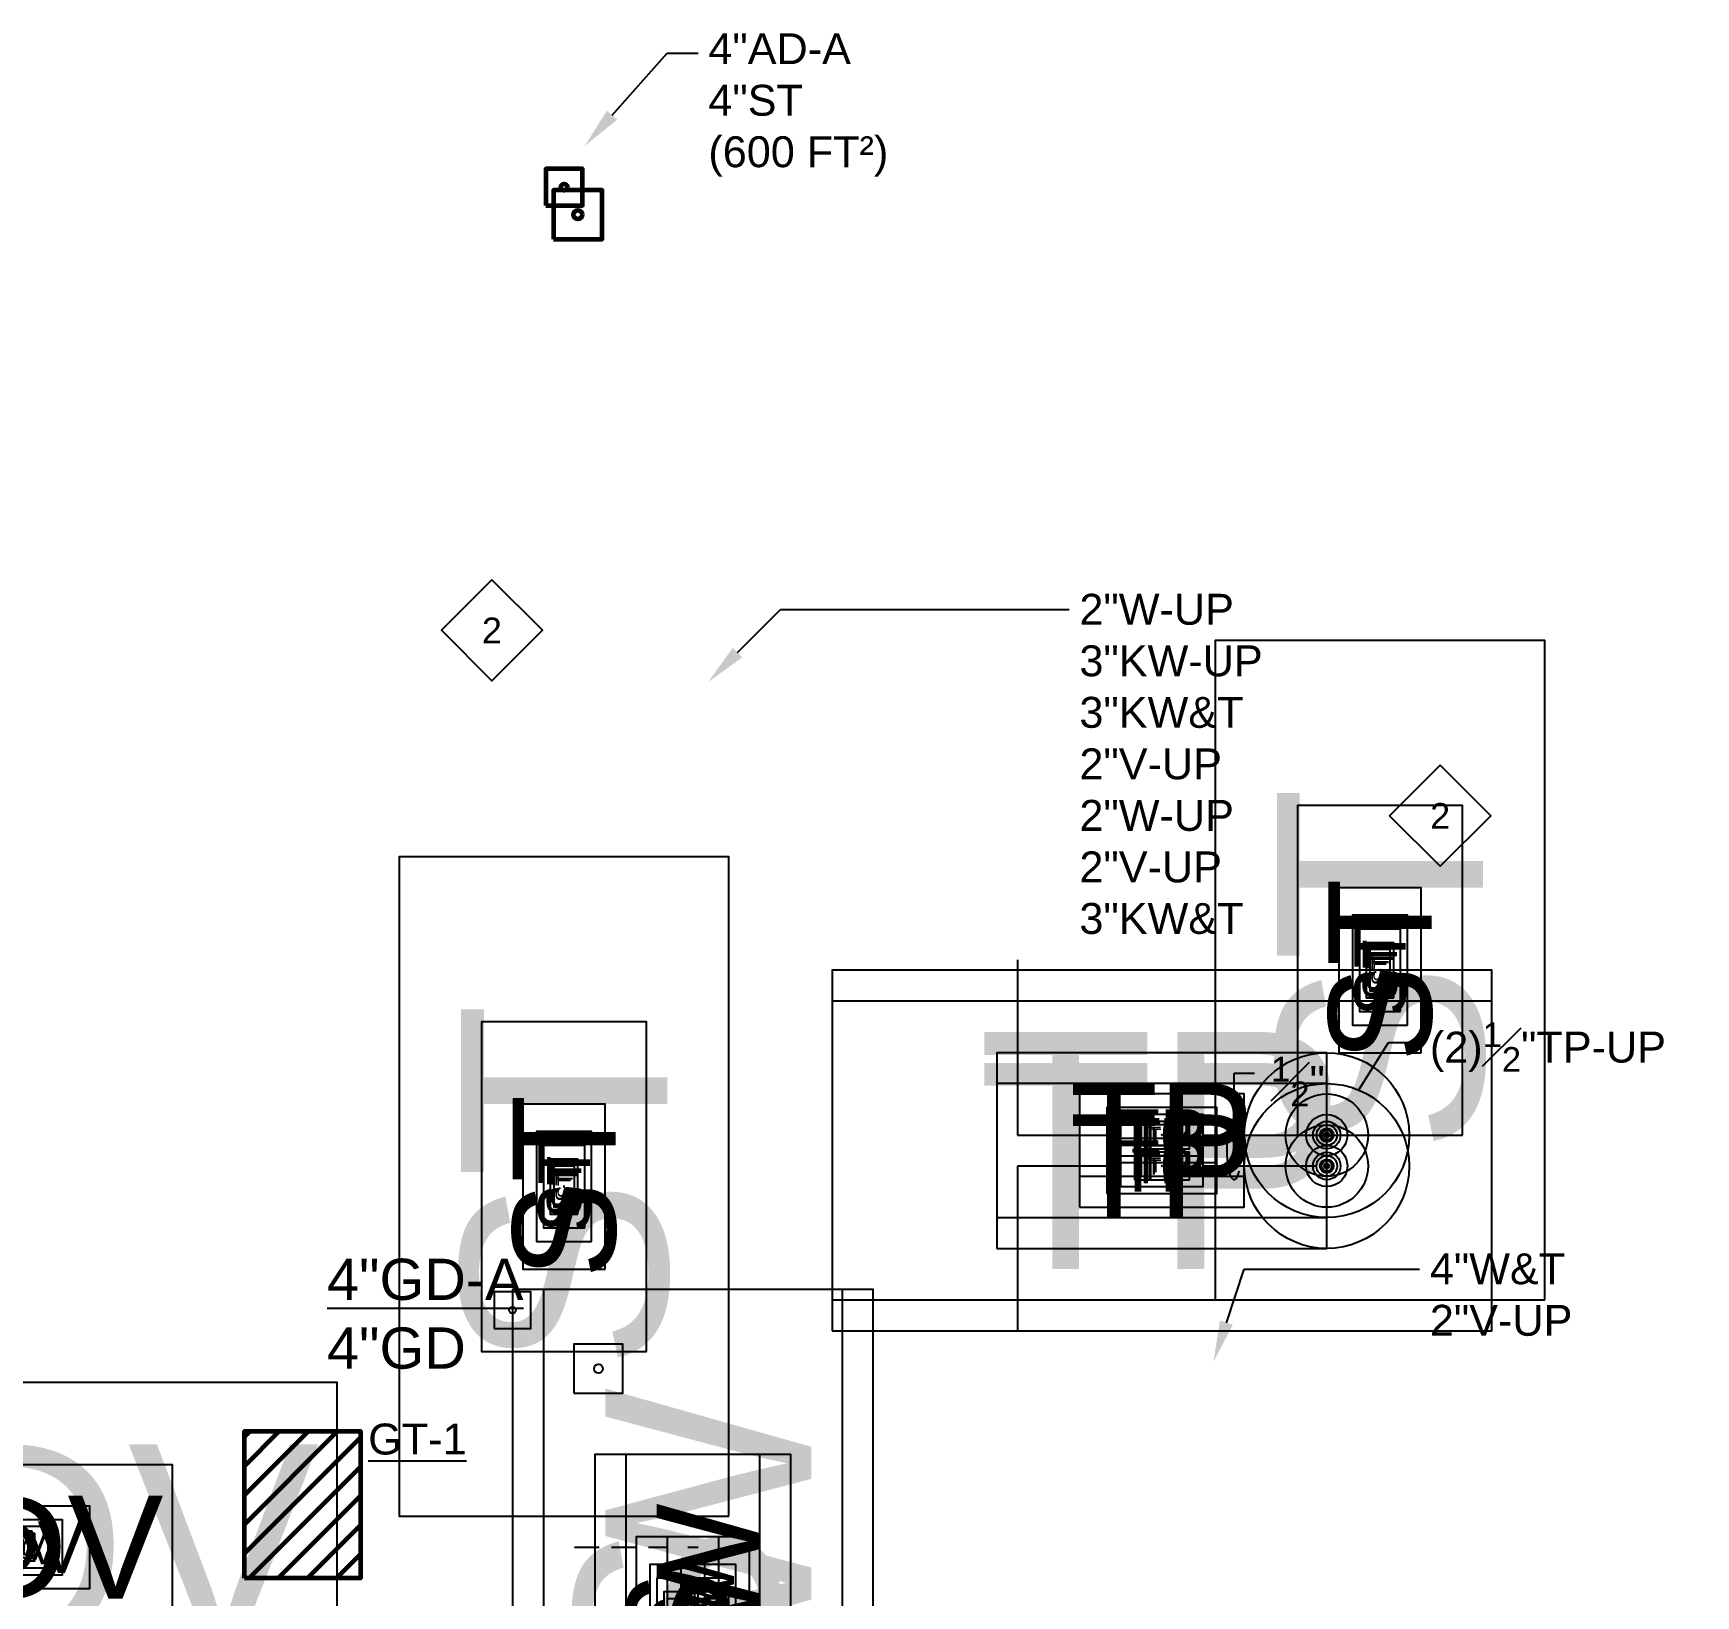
# Model space of a CAD drawing. Extents: x -14283 to 5366, y 666 to 2661.
# Drawn here: x 2731.5 to 3215.4, y 1524.9 to 1979.8 of the extents above; entities that cross this region are included whole.
import ezdxf
from ezdxf import colors
from ezdxf.entities.mleader import LeaderData, LeaderLine
from ezdxf.enums import TextEntityAlignment as Align
from ezdxf.math import Vec2, Vec3

# ---------------------------------------------------------------- set-up
doc = ezdxf.new("R2010")
doc.units = 0
doc.header["$LTSCALE"] = 36
doc.header["$MEASUREMENT"] = 0
doc.linetypes.add('VENT', pattern=[0.3, 0.2, -0.1])
for name, color, linetype in [('G-ANNO-TEXT', 70, 'Continuous'), ('G-ANNO-TEXT @ 96', 70, 'Continuous'), ('P-GD-N', 3, 'Continuous'), ('P-GD-N @ 128', 3, 'Continuous'), ('P-GD-N @ 96', 3, 'Continuous'), ('P-GV-N', 3, 'VENT'), ('P-GV-N @ 1 (1)', 3, 'VENT'), ('P-GV-N @ 1 (2)', 3, 'VENT'), ('P-GV-N @ 128', 3, 'VENT'), ('P-GV-N @ 192', 3, 'VENT'), ('P-GV-N @ 384', 3, 'VENT'), ('P-GV-N @ 48', 3, 'VENT'), ('P-GV-N @ 64', 3, 'VENT'), ('P-GV-N @ 768', 3, 'VENT'), ('P-GV-N @ 96', 3, 'VENT'), ('P-TP-N', 4, 'Continuous'), ('P-TP-N @ 1 (1)', 4, 'Continuous'), ('P-TP-N @ 1 (2)', 4, 'Continuous'), ('P-TP-N @ 12', 4, 'Continuous'), ('P-TP-N @ 128', 4, 'Continuous'), ('P-TP-N @ 16', 4, 'Continuous'), ('P-TP-N @ 192', 4, 'Continuous'), ('P-TP-N @ 2', 4, 'Continuous'), ('P-TP-N @ 24', 4, 'Continuous'), ('P-TP-N @ 384', 4, 'Continuous'), ('P-TP-N @ 4', 4, 'Continuous'), ('P-TP-N @ 48', 4, 'Continuous'), ('P-TP-N @ 64', 4, 'Continuous'), ('P-TP-N @ 768', 4, 'Continuous'), ('P-TP-N @ 8', 4, 'Continuous'), ('P-TP-N @ 96', 4, 'Continuous')]:
    doc.layers.add(name, color=color, linetype=linetype)
for name, color, linetype, lineweight in [('P-KW-N', 1, 'Continuous', 60), ('P-KW-N @ 1 (1)', 1, 'Continuous', 60), ('P-KW-N @ 1 (2)', 1, 'Continuous', 60), ('P-KW-N @ 128', 1, 'Continuous', 60), ('P-KW-N @ 192', 1, 'Continuous', 60), ('P-KW-N @ 384', 1, 'Continuous', 60), ('P-KW-N @ 48', 1, 'Continuous', 60), ('P-KW-N @ 64', 1, 'Continuous', 60), ('P-KW-N @ 768', 1, 'Continuous', 60), ('P-KW-N @ 96', 1, 'Continuous', 60), ('P-SAN-N', 6, 'Continuous', 60), ('P-SAN-N @ 1 (1)', 6, 'Continuous', 60), ('P-SAN-N @ 1 (2)', 6, 'Continuous', 60), ('P-SAN-N @ 128', 6, 'Continuous', 60), ('P-SAN-N @ 192', 6, 'Continuous', 60), ('P-SAN-N @ 384', 6, 'Continuous', 60), ('P-SAN-N @ 48', 6, 'Continuous', 60), ('P-SAN-N @ 64', 6, 'Continuous', 60), ('P-SAN-N @ 768', 6, 'Continuous', 60), ('P-SAN-N @ 96', 6, 'Continuous', 60), ('P-STRM-N', 2, 'Continuous', 60), ('P-STRM-N @ 1 (1)', 2, 'Continuous', 60), ('P-STRM-N @ 1 (2)', 2, 'Continuous', 60), ('P-STRM-N @ 128', 2, 'Continuous', 60), ('P-STRM-N @ 192', 2, 'Continuous', 60), ('P-STRM-N @ 384', 2, 'Continuous', 60), ('P-STRM-N @ 48', 2, 'Continuous', 60), ('P-STRM-N @ 64', 2, 'Continuous', 60), ('P-STRM-N @ 768', 2, 'Continuous', 60), ('P-STRM-N @ 96', 2, 'Continuous', 60)]:
    doc.layers.add(name, color=color, linetype=linetype, lineweight=lineweight)
doc.styles.add('Arial', font='arial.ttf')

# ---------------------------------------------------------------- blocks, each defined once
blk = doc.blocks.new('*U31')
at = {"linetype": 'Continuous'}
blk.add_lwpolyline([(-0.0556, -0.0556), (0.0556, -0.0556), (0.0556, 0.0556), (-0.0556, 0.0556)], close=True, dxfattribs=at)
at = {"color": 7, "linetype": 'Continuous'}
blk.add_circle((0, 0), 0.01, dxfattribs=at)
blk = doc.blocks.new('*U90')
at = {"layer": 'P-GD-N @ 128', "xscale": 128, "yscale": 128, "zscale": 128}
blk.add_blockref('*U31', (2896, 1591), dxfattribs=at)
at = {"layer": 'P-GD-N @ 96', "xscale": 96, "yscale": 96, "zscale": 96}
blk.add_blockref('*U31', (2871, 1608), dxfattribs=at)
blk = doc.blocks.new('*U38')
at = {"layer": 'DEFPOINTS'}
blk.add_lwpolyline([(-0.125, -0.0625), (0.125, -0.0625), (0.125, 0.0625), (-0.125, 0.0625)], close=True, dxfattribs=at)
at = {"style": 'Arial'}
blk.add_text('GDV', height=0.078125, dxfattribs=at).set_placement((0, 0), align=Align.MIDDLE)
blk = doc.blocks.new('*U126')
at = {"layer": 'P-GV-N @ 1 (1)', "linetype": 'ByBlock', "lineweight": -2}
blk.add_blockref('*U38', (2724, 1539), dxfattribs=at)
at = {"layer": 'P-GV-N @ 1 (2)', "linetype": 'ByBlock', "lineweight": -2}
blk.add_blockref('*U38', (2724, 1539), dxfattribs=at)
at = {"layer": 'P-GV-N @ 128', "linetype": 'ByBlock', "lineweight": -2, "xscale": 128, "yscale": 128, "zscale": 128}
blk.add_blockref('*U38', (2724, 1539), dxfattribs=at)
at = {"layer": 'P-GV-N @ 192', "linetype": 'ByBlock', "lineweight": -2, "xscale": 192, "yscale": 192, "zscale": 192}
blk.add_blockref('*U38', (2724, 1539), dxfattribs=at)
at = {"layer": 'P-GV-N @ 384', "linetype": 'ByBlock', "lineweight": -2, "xscale": 384, "yscale": 384, "zscale": 384}
blk.add_blockref('*U38', (2724, 1539), dxfattribs=at)
at = {"layer": 'P-GV-N @ 48', "linetype": 'ByBlock', "lineweight": -2, "xscale": 48, "yscale": 48, "zscale": 48}
blk.add_blockref('*U38', (2724, 1539), dxfattribs=at)
at = {"layer": 'P-GV-N @ 64', "linetype": 'ByBlock', "lineweight": -2, "xscale": 64, "yscale": 64, "zscale": 64}
blk.add_blockref('*U38', (2724, 1539), dxfattribs=at)
at = {"layer": 'P-GV-N @ 768', "linetype": 'ByBlock', "lineweight": -2, "xscale": 768, "yscale": 768, "zscale": 768}
blk.add_blockref('*U38', (2724, 1539), dxfattribs=at)
at = {"layer": 'P-GV-N @ 96', "linetype": 'ByBlock', "lineweight": -2, "xscale": 96, "yscale": 96, "zscale": 96}
blk.add_blockref('*U38', (2724, 1539), dxfattribs=at)
blk = doc.blocks.new('*U48')
at = {"layer": 'DEFPOINTS'}
blk.add_lwpolyline([(-0.125, -0.0625), (0.125, -0.0625), (0.125, 0.0625), (-0.125, 0.0625)], close=True, dxfattribs=at)
at = {"style": 'Arial'}
blk.add_text('KW', height=0.078125, dxfattribs=at).set_placement((0, 0), align=Align.MIDDLE)
blk = doc.blocks.new('*U138')
at = {"layer": 'P-KW-N @ 1 (1)', "linetype": 'ByBlock', "lineweight": -2, "rotation": 90}
blk.add_blockref('*U48', (2928, 1518), dxfattribs=at)
at = {"layer": 'P-KW-N @ 1 (2)', "linetype": 'ByBlock', "lineweight": -2, "rotation": 89.99999999999999}
blk.add_blockref('*U48', (2928, 1518), dxfattribs=at)
at = {"layer": 'P-KW-N @ 128', "linetype": 'ByBlock', "lineweight": -2, "xscale": 128, "yscale": 128, "zscale": 128, "rotation": 89.99999999999999}
blk.add_blockref('*U48', (2928, 1518), dxfattribs=at)
at = {"layer": 'P-KW-N @ 192', "linetype": 'ByBlock', "lineweight": -2, "xscale": 192.0000000000001, "yscale": 192.0000000000001, "zscale": 192.0000000000001, "rotation": 89.99999999999999}
blk.add_blockref('*U48', (2928, 1518), dxfattribs=at)
at = {"layer": 'P-KW-N @ 384', "linetype": 'ByBlock', "lineweight": -2, "xscale": 384.0000000000001, "yscale": 384.0000000000001, "zscale": 384.0000000000001, "rotation": 89.99999999999999}
blk.add_blockref('*U48', (2928, 1518), dxfattribs=at)
at = {"layer": 'P-KW-N @ 48', "linetype": 'ByBlock', "lineweight": -2, "xscale": 48.00000000000001, "yscale": 48.00000000000001, "zscale": 48.00000000000001, "rotation": 90}
blk.add_blockref('*U48', (2928, 1518), dxfattribs=at)
at = {"layer": 'P-KW-N @ 64', "linetype": 'ByBlock', "lineweight": -2, "xscale": 64.00000000000001, "yscale": 64.00000000000001, "zscale": 64.00000000000001, "rotation": 89.99999999999999}
blk.add_blockref('*U48', (2928, 1518), dxfattribs=at)
at = {"layer": 'P-KW-N @ 768', "linetype": 'ByBlock', "lineweight": -2, "xscale": 768.0000000000002, "yscale": 768.0000000000002, "zscale": 768.0000000000002, "rotation": 89.99999999999999}
blk.add_blockref('*U48', (2928, 1518), dxfattribs=at)
at = {"layer": 'P-KW-N @ 96', "linetype": 'ByBlock', "lineweight": -2, "xscale": 96.00000000000003, "yscale": 96.00000000000003, "zscale": 96.00000000000003, "rotation": 89.99999999999999}
blk.add_blockref('*U48', (2928, 1518), dxfattribs=at)
blk = doc.blocks.new('*U27')
at = {"layer": 'DEFPOINTS'}
blk.add_lwpolyline([(-0.125, -0.0625), (0.125, -0.0625), (0.125, 0.0625), (-0.125, 0.0625)], close=True, dxfattribs=at)
at = {"style": 'Arial'}
blk.add_text('S', height=0.07812, dxfattribs=at).set_placement((0, 0), align=Align.MIDDLE)
blk = doc.blocks.new('*U139')
at = {"layer": 'P-SAN-N @ 1 (1)', "linetype": 'ByBlock', "lineweight": -2, "rotation": 90}
blk.add_blockref('*U27', (2919, 1518), dxfattribs=at)
at = {"layer": 'P-SAN-N @ 1 (2)', "linetype": 'ByBlock', "lineweight": -2, "rotation": 89.99999999999999}
blk.add_blockref('*U27', (2919, 1518), dxfattribs=at)
at = {"layer": 'P-SAN-N @ 128', "linetype": 'ByBlock', "lineweight": -2, "xscale": 128, "yscale": 128, "zscale": 128, "rotation": 89.99999999999999}
blk.add_blockref('*U27', (2919, 1518), dxfattribs=at)
at = {"layer": 'P-SAN-N @ 192', "linetype": 'ByBlock', "lineweight": -2, "xscale": 192.0000000000001, "yscale": 192.0000000000001, "zscale": 192.0000000000001, "rotation": 89.99999999999999}
blk.add_blockref('*U27', (2919, 1518), dxfattribs=at)
at = {"layer": 'P-SAN-N @ 384', "linetype": 'ByBlock', "lineweight": -2, "xscale": 384.0000000000001, "yscale": 384.0000000000001, "zscale": 384.0000000000001, "rotation": 89.99999999999999}
blk.add_blockref('*U27', (2919, 1518), dxfattribs=at)
at = {"layer": 'P-SAN-N @ 48', "linetype": 'ByBlock', "lineweight": -2, "xscale": 48.00000000000001, "yscale": 48.00000000000001, "zscale": 48.00000000000001, "rotation": 90}
blk.add_blockref('*U27', (2919, 1518), dxfattribs=at)
at = {"layer": 'P-SAN-N @ 64', "linetype": 'ByBlock', "lineweight": -2, "xscale": 64.00000000000001, "yscale": 64.00000000000001, "zscale": 64.00000000000001, "rotation": 89.99999999999999}
blk.add_blockref('*U27', (2919, 1518), dxfattribs=at)
at = {"layer": 'P-SAN-N @ 768', "linetype": 'ByBlock', "lineweight": -2, "xscale": 768.0000000000002, "yscale": 768.0000000000002, "zscale": 768.0000000000002, "rotation": 89.99999999999999}
blk.add_blockref('*U27', (2919, 1518), dxfattribs=at)
at = {"layer": 'P-SAN-N @ 96', "linetype": 'ByBlock', "lineweight": -2, "xscale": 96.00000000000003, "yscale": 96.00000000000003, "zscale": 96.00000000000003, "rotation": 89.99999999999999}
blk.add_blockref('*U27', (2919, 1518), dxfattribs=at)
blk = doc.blocks.new('*U23')
blk.add_circle((0, 0), 0.03125)
blk = doc.blocks.new('*U155')
at = {"layer": 'P-TP-N @ 1 (1)'}
blk.add_blockref('*U23', (3108, 1659), dxfattribs=at)
at = {"layer": 'P-TP-N @ 1 (2)'}
blk.add_blockref('*U23', (3108, 1659), dxfattribs=at)
at = {"layer": 'P-TP-N @ 12', "xscale": 12, "yscale": 12, "zscale": 12}
blk.add_blockref('*U23', (3108, 1659), dxfattribs=at)
at = {"layer": 'P-TP-N @ 128', "xscale": 128, "yscale": 128, "zscale": 128}
blk.add_blockref('*U23', (3108, 1659), dxfattribs=at)
at = {"layer": 'P-TP-N @ 16', "xscale": 16, "yscale": 16, "zscale": 16}
blk.add_blockref('*U23', (3108, 1659), dxfattribs=at)
at = {"layer": 'P-TP-N @ 192', "xscale": 192, "yscale": 192, "zscale": 192}
blk.add_blockref('*U23', (3108, 1659), dxfattribs=at)
at = {"layer": 'P-TP-N @ 2', "xscale": 2, "yscale": 2, "zscale": 2}
blk.add_blockref('*U23', (3108, 1659), dxfattribs=at)
at = {"layer": 'P-TP-N @ 24', "xscale": 24, "yscale": 24, "zscale": 24}
blk.add_blockref('*U23', (3108, 1659), dxfattribs=at)
at = {"layer": 'P-TP-N @ 384', "xscale": 384, "yscale": 384, "zscale": 384}
blk.add_blockref('*U23', (3108, 1659), dxfattribs=at)
at = {"layer": 'P-TP-N @ 4', "xscale": 4, "yscale": 4, "zscale": 4}
blk.add_blockref('*U23', (3108, 1659), dxfattribs=at)
at = {"layer": 'P-TP-N @ 48', "xscale": 48, "yscale": 48, "zscale": 48}
blk.add_blockref('*U23', (3108, 1659), dxfattribs=at)
at = {"layer": 'P-TP-N @ 64', "xscale": 64, "yscale": 64, "zscale": 64}
blk.add_blockref('*U23', (3108, 1659), dxfattribs=at)
at = {"layer": 'P-TP-N @ 768', "xscale": 768, "yscale": 768, "zscale": 768}
blk.add_blockref('*U23', (3108, 1659), dxfattribs=at)
at = {"layer": 'P-TP-N @ 8', "xscale": 8, "yscale": 8, "zscale": 8}
blk.add_blockref('*U23', (3108, 1659), dxfattribs=at)
at = {"layer": 'P-TP-N @ 96', "xscale": 96, "yscale": 96, "zscale": 96}
blk.add_blockref('*U23', (3108, 1659), dxfattribs=at)
blk = doc.blocks.new('*U156')
at = {"layer": 'P-TP-N @ 1 (1)'}
blk.add_blockref('*U23', (3108, 1650), dxfattribs=at)
at = {"layer": 'P-TP-N @ 1 (2)'}
blk.add_blockref('*U23', (3108, 1650), dxfattribs=at)
at = {"layer": 'P-TP-N @ 12', "xscale": 12, "yscale": 12, "zscale": 12}
blk.add_blockref('*U23', (3108, 1650), dxfattribs=at)
at = {"layer": 'P-TP-N @ 128', "xscale": 128, "yscale": 128, "zscale": 128}
blk.add_blockref('*U23', (3108, 1650), dxfattribs=at)
at = {"layer": 'P-TP-N @ 16', "xscale": 16, "yscale": 16, "zscale": 16}
blk.add_blockref('*U23', (3108, 1650), dxfattribs=at)
at = {"layer": 'P-TP-N @ 192', "xscale": 192, "yscale": 192, "zscale": 192}
blk.add_blockref('*U23', (3108, 1650), dxfattribs=at)
at = {"layer": 'P-TP-N @ 2', "xscale": 2, "yscale": 2, "zscale": 2}
blk.add_blockref('*U23', (3108, 1650), dxfattribs=at)
at = {"layer": 'P-TP-N @ 24', "xscale": 24, "yscale": 24, "zscale": 24}
blk.add_blockref('*U23', (3108, 1650), dxfattribs=at)
at = {"layer": 'P-TP-N @ 384', "xscale": 384, "yscale": 384, "zscale": 384}
blk.add_blockref('*U23', (3108, 1650), dxfattribs=at)
at = {"layer": 'P-TP-N @ 4', "xscale": 4, "yscale": 4, "zscale": 4}
blk.add_blockref('*U23', (3108, 1650), dxfattribs=at)
at = {"layer": 'P-TP-N @ 48', "xscale": 48, "yscale": 48, "zscale": 48}
blk.add_blockref('*U23', (3108, 1650), dxfattribs=at)
at = {"layer": 'P-TP-N @ 64', "xscale": 64, "yscale": 64, "zscale": 64}
blk.add_blockref('*U23', (3108, 1650), dxfattribs=at)
at = {"layer": 'P-TP-N @ 768', "xscale": 768, "yscale": 768, "zscale": 768}
blk.add_blockref('*U23', (3108, 1650), dxfattribs=at)
at = {"layer": 'P-TP-N @ 8', "xscale": 8, "yscale": 8, "zscale": 8}
blk.add_blockref('*U23', (3108, 1650), dxfattribs=at)
at = {"layer": 'P-TP-N @ 96', "xscale": 96, "yscale": 96, "zscale": 96}
blk.add_blockref('*U23', (3108, 1650), dxfattribs=at)
blk = doc.blocks.new('*U24')
at = {"layer": 'DEFPOINTS'}
blk.add_lwpolyline([(-0.125, -0.0625), (0.125, -0.0625), (0.125, 0.0625), (-0.125, 0.0625)], close=True, dxfattribs=at)
at = {"style": 'Arial'}
blk.add_text('TP', height=0.078125, dxfattribs=at).set_placement((0, 0), align=Align.MIDDLE)
blk = doc.blocks.new('*U157')
at = {"layer": 'P-TP-N @ 1 (1)', "linetype": 'ByBlock', "lineweight": -2}
blk.add_blockref('*U24', (3060, 1650), dxfattribs=at)
at = {"layer": 'P-TP-N @ 1 (2)', "linetype": 'ByBlock', "lineweight": -2}
blk.add_blockref('*U24', (3060, 1650), dxfattribs=at)
at = {"layer": 'P-TP-N @ 128', "linetype": 'ByBlock', "lineweight": -2, "xscale": 128, "yscale": 128, "zscale": 128}
blk.add_blockref('*U24', (3060, 1650), dxfattribs=at)
at = {"layer": 'P-TP-N @ 192', "linetype": 'ByBlock', "lineweight": -2, "xscale": 192, "yscale": 192, "zscale": 192}
blk.add_blockref('*U24', (3060, 1650), dxfattribs=at)
at = {"layer": 'P-TP-N @ 384', "linetype": 'ByBlock', "lineweight": -2, "xscale": 384, "yscale": 384, "zscale": 384}
blk.add_blockref('*U24', (3060, 1650), dxfattribs=at)
at = {"layer": 'P-TP-N @ 48', "linetype": 'ByBlock', "lineweight": -2, "xscale": 48, "yscale": 48, "zscale": 48}
blk.add_blockref('*U24', (3060, 1650), dxfattribs=at)
at = {"layer": 'P-TP-N @ 64', "linetype": 'ByBlock', "lineweight": -2, "xscale": 64, "yscale": 64, "zscale": 64}
blk.add_blockref('*U24', (3060, 1650), dxfattribs=at)
at = {"layer": 'P-TP-N @ 768', "linetype": 'ByBlock', "lineweight": -2, "xscale": 768, "yscale": 768, "zscale": 768}
blk.add_blockref('*U24', (3060, 1650), dxfattribs=at)
at = {"layer": 'P-TP-N @ 96', "linetype": 'ByBlock', "lineweight": -2, "xscale": 96, "yscale": 96, "zscale": 96}
blk.add_blockref('*U24', (3060, 1650), dxfattribs=at)
blk = doc.blocks.new('*U158')
at = {"layer": 'P-TP-N @ 1 (1)', "linetype": 'ByBlock', "lineweight": -2}
blk.add_blockref('*U24', (3060, 1659), dxfattribs=at)
at = {"layer": 'P-TP-N @ 1 (2)', "linetype": 'ByBlock', "lineweight": -2}
blk.add_blockref('*U24', (3060, 1659), dxfattribs=at)
at = {"layer": 'P-TP-N @ 128', "linetype": 'ByBlock', "lineweight": -2, "xscale": 128, "yscale": 128, "zscale": 128}
blk.add_blockref('*U24', (3060, 1659), dxfattribs=at)
at = {"layer": 'P-TP-N @ 192', "linetype": 'ByBlock', "lineweight": -2, "xscale": 192, "yscale": 192, "zscale": 192}
blk.add_blockref('*U24', (3060, 1659), dxfattribs=at)
at = {"layer": 'P-TP-N @ 384', "linetype": 'ByBlock', "lineweight": -2, "xscale": 384, "yscale": 384, "zscale": 384}
blk.add_blockref('*U24', (3060, 1659), dxfattribs=at)
at = {"layer": 'P-TP-N @ 48', "linetype": 'ByBlock', "lineweight": -2, "xscale": 48, "yscale": 48, "zscale": 48}
blk.add_blockref('*U24', (3060, 1659), dxfattribs=at)
at = {"layer": 'P-TP-N @ 64', "linetype": 'ByBlock', "lineweight": -2, "xscale": 64, "yscale": 64, "zscale": 64}
blk.add_blockref('*U24', (3060, 1659), dxfattribs=at)
at = {"layer": 'P-TP-N @ 768', "linetype": 'ByBlock', "lineweight": -2, "xscale": 768, "yscale": 768, "zscale": 768}
blk.add_blockref('*U24', (3060, 1659), dxfattribs=at)
at = {"layer": 'P-TP-N @ 96', "linetype": 'ByBlock', "lineweight": -2, "xscale": 96, "yscale": 96, "zscale": 96}
blk.add_blockref('*U24', (3060, 1659), dxfattribs=at)
blk = doc.blocks.new('DIAMOND TAG')
blk.add_lwpolyline([(0, -0.1533), (0.1533, 0), (0, 0.1533), (-0.1533, 0)], close=True)
at = {"style": 'Arial'}
blk.add_attdef('XXX', text='', height=0.0781, dxfattribs=at).set_placement((0, 0), align=Align.MIDDLE)
blk = doc.blocks.new('*U25')
at = {"layer": 'DEFPOINTS'}
blk.add_lwpolyline([(-0.125, -0.0625), (0.125, -0.0625), (0.125, 0.0625), (-0.125, 0.0625)], close=True, dxfattribs=at)
at = {"style": 'Arial'}
blk.add_text('ST', height=0.078125, dxfattribs=at).set_placement((0, 0), align=Align.MIDDLE)
blk = doc.blocks.new('*U177')
at = {"layer": 'P-STRM-N @ 1 (1)', "linetype": 'ByBlock', "lineweight": -2, "rotation": 90}
blk.add_blockref('*U25', (3123.48, 1707), dxfattribs=at)
at = {"layer": 'P-STRM-N @ 1 (2)', "linetype": 'ByBlock', "lineweight": -2, "rotation": 89.99999999999999}
blk.add_blockref('*U25', (3123.48, 1707), dxfattribs=at)
at = {"layer": 'P-STRM-N @ 128', "linetype": 'ByBlock', "lineweight": -2, "xscale": 128, "yscale": 128, "zscale": 128, "rotation": 89.99999999999999}
blk.add_blockref('*U25', (3123.48, 1707), dxfattribs=at)
at = {"layer": 'P-STRM-N @ 192', "linetype": 'ByBlock', "lineweight": -2, "xscale": 192.0000000000001, "yscale": 192.0000000000001, "zscale": 192.0000000000001, "rotation": 89.99999999999999}
blk.add_blockref('*U25', (3123.48, 1707), dxfattribs=at)
at = {"layer": 'P-STRM-N @ 384', "linetype": 'ByBlock', "lineweight": -2, "xscale": 384.0000000000001, "yscale": 384.0000000000001, "zscale": 384.0000000000001, "rotation": 89.99999999999999}
blk.add_blockref('*U25', (3123.48, 1707), dxfattribs=at)
at = {"layer": 'P-STRM-N @ 48', "linetype": 'ByBlock', "lineweight": -2, "xscale": 48.00000000000001, "yscale": 48.00000000000001, "zscale": 48.00000000000001, "rotation": 90}
blk.add_blockref('*U25', (3123.48, 1707), dxfattribs=at)
at = {"layer": 'P-STRM-N @ 64', "linetype": 'ByBlock', "lineweight": -2, "xscale": 64.00000000000001, "yscale": 64.00000000000001, "zscale": 64.00000000000001, "rotation": 89.99999999999999}
blk.add_blockref('*U25', (3123.48, 1707), dxfattribs=at)
at = {"layer": 'P-STRM-N @ 768', "linetype": 'ByBlock', "lineweight": -2, "xscale": 768.0000000000002, "yscale": 768.0000000000002, "zscale": 768.0000000000002, "rotation": 89.99999999999999}
blk.add_blockref('*U25', (3123.48, 1707), dxfattribs=at)
at = {"layer": 'P-STRM-N @ 96', "linetype": 'ByBlock', "lineweight": -2, "xscale": 96.00000000000003, "yscale": 96.00000000000003, "zscale": 96.00000000000003, "rotation": 89.99999999999999}
blk.add_blockref('*U25', (3123.48, 1707), dxfattribs=at)
blk = doc.blocks.new('*U178')
at = {"layer": 'P-STRM-N @ 1 (1)', "linetype": 'ByBlock', "lineweight": -2, "rotation": 90}
blk.add_blockref('*U25', (2886, 1644), dxfattribs=at)
at = {"layer": 'P-STRM-N @ 1 (2)', "linetype": 'ByBlock', "lineweight": -2, "rotation": 89.99999999999999}
blk.add_blockref('*U25', (2886, 1644), dxfattribs=at)
at = {"layer": 'P-STRM-N @ 128', "linetype": 'ByBlock', "lineweight": -2, "xscale": 128, "yscale": 128, "zscale": 128, "rotation": 89.99999999999999}
blk.add_blockref('*U25', (2886, 1644), dxfattribs=at)
at = {"layer": 'P-STRM-N @ 192', "linetype": 'ByBlock', "lineweight": -2, "xscale": 192.0000000000001, "yscale": 192.0000000000001, "zscale": 192.0000000000001, "rotation": 89.99999999999999}
blk.add_blockref('*U25', (2886, 1644), dxfattribs=at)
at = {"layer": 'P-STRM-N @ 384', "linetype": 'ByBlock', "lineweight": -2, "xscale": 384.0000000000001, "yscale": 384.0000000000001, "zscale": 384.0000000000001, "rotation": 89.99999999999999}
blk.add_blockref('*U25', (2886, 1644), dxfattribs=at)
at = {"layer": 'P-STRM-N @ 48', "linetype": 'ByBlock', "lineweight": -2, "xscale": 48.00000000000001, "yscale": 48.00000000000001, "zscale": 48.00000000000001, "rotation": 90}
blk.add_blockref('*U25', (2886, 1644), dxfattribs=at)
at = {"layer": 'P-STRM-N @ 64', "linetype": 'ByBlock', "lineweight": -2, "xscale": 64.00000000000001, "yscale": 64.00000000000001, "zscale": 64.00000000000001, "rotation": 89.99999999999999}
blk.add_blockref('*U25', (2886, 1644), dxfattribs=at)
at = {"layer": 'P-STRM-N @ 768', "linetype": 'ByBlock', "lineweight": -2, "xscale": 768.0000000000002, "yscale": 768.0000000000002, "zscale": 768.0000000000002, "rotation": 89.99999999999999}
blk.add_blockref('*U25', (2886, 1644), dxfattribs=at)
at = {"layer": 'P-STRM-N @ 96', "linetype": 'ByBlock', "lineweight": -2, "xscale": 96.00000000000003, "yscale": 96.00000000000003, "zscale": 96.00000000000003, "rotation": 89.99999999999999}
blk.add_blockref('*U25', (2886, 1644), dxfattribs=at)
blk = doc.blocks.new('*U190')
at = {"layer": 'P-STRM-N @ 128', "xscale": 128, "yscale": 128, "zscale": 128}
blk.add_blockref('*U31', (2890, 1927), dxfattribs=at)
at = {"layer": 'P-STRM-N @ 96', "xscale": 96, "yscale": 96, "zscale": 96}
blk.add_blockref('*U31', (2886, 1935), dxfattribs=at)

msp = doc.modelspace()

# ---------------------------------------------------------------- hatches: boundary and pattern name
at = {"layer": 'P-KW-N'}
h = msp.add_hatch(dxfattribs=at)
h.set_pattern_fill('ANSI31', color=256, scale=48)
h.paths.add_polyline_path([(2793, 1530), (2793, 1572.75), (2826.75, 1572.75), (2826.75, 1530)])

# ---------------------------------------------------------------- linework, layer by layer
at = {"layer": 'G-ANNO-TEXT'}
for p, q in [((3081, 1663), (3081, 1677)), ((3081, 1677), (3087, 1677))]:
    msp.add_line(p, q, dxfattribs=at)
msp.add_ellipse((3081, 1654.5), major_axis=(0, 8.5), ratio=0.25, start_param=5.480171, end_param=10.227792, dxfattribs=at)
at = {"layer": 'P-GV-N'}
for p, q in [((2889, 1539), (2916, 1539)), ((2922, 1539), (2925, 1539))]:
    msp.add_line(p, q, dxfattribs=at)
at = {"layer": 'P-KW-N'}
msp.add_lwpolyline([(2793, 1530), (2793, 1572.75), (2826.75, 1572.75), (2826.75, 1530)], close=True, dxfattribs=at)
at = {"layer": 'P-TP-N'}
for p, q in [((3018, 1710), (3018, 1659)), ((3018, 1659), (3048, 1659)), ((3072, 1659), (3105, 1659)), ((3018, 1650), (3018, 1602)), ((3048, 1650), (3018, 1650)), ((3105, 1650), (3072, 1650))]:
    msp.add_line(p, q, dxfattribs=at)

# ---------------------------------------------------------------- block references
at = {"layer": 'G-ANNO-TEXT @ 96'}
ref = msp.add_blockref('DIAMOND TAG', (2865, 1806), dxfattribs=dict(at, xscale=96, yscale=96, zscale=96, rotation=180))
ref.add_attrib('XXX', '2', dxfattribs={"layer": '0', "height": 7.5, "style": 'Arial'}).set_placement((2865, 1806), align=Align.MIDDLE)
ref = msp.add_blockref('DIAMOND TAG', (3141, 1752), dxfattribs=dict(at, xscale=96, yscale=96, zscale=96, rotation=180))
ref.add_attrib('XXX', '2', dxfattribs={"layer": '0', "height": 7.5, "style": 'Arial'}).set_placement((3141, 1752), align=Align.MIDDLE)
at = {"layer": 'P-GD-N'}
msp.add_blockref('*U90', (0, 0), dxfattribs=at)
at = {"layer": 'P-GV-N'}
msp.add_blockref('*U126', (0, 0), dxfattribs=at)
at = {"layer": 'P-KW-N'}
msp.add_blockref('*U138', (0, 0), dxfattribs=at)
at = {"layer": 'P-SAN-N'}
msp.add_blockref('*U139', (0, 0), dxfattribs=at)
at = {"layer": 'P-STRM-N'}
for name in ['*U190', '*U177', '*U178']:
    msp.add_blockref(name, (0, 0), dxfattribs=at)
at = {"layer": 'P-TP-N'}
for name in ['*U158', '*U157', '*U155', '*U156']:
    msp.add_blockref(name, (0, 0), dxfattribs=at)

# ---------------------------------------------------------------- texts
at = {"layer": 'G-ANNO-TEXT', "char_height": 9, "attachment_point": 1, "style": 'Arial'}
for s, width, insert in [('\\A1;{\\H0.8x;\\S1#2;}"', 73.2, (3091.8, 1681.8)), ('{\\LGT-1}', 21, (2829, 1575))]:
    msp.add_mtext_dynamic_manual_height_columns(s, width=width, gutter_width=45, heights=[0], dxfattribs=dict(at, insert=insert))
at = {"layer": 'G-ANNO-TEXT', "insert": (2817, 1623), "char_height": 12, "width": 24, "attachment_point": 1, "style": 'Arial'}
msp.add_mtext('{\\L4"GD-A\\P}4"GD', dxfattribs=at)

# ---------------------------------------------------------------- leaders
at = {"layer": 'G-ANNO-TEXT'}
ml = msp.add_multileader_mtext('Standard', dxfattribs=at)
ml.set_content('4"AD-A\\P4"ST\\P(600 FT²)', color=256, style='Arial')
ml.set_leader_properties(color=256, linetype='ByLayer', lineweight=-1)
ml.build(insert=Vec2(0, 0))
ml.multileader.update_dxf_attribs({"has_dogleg": 0, "dogleg_length": 0.125, "arrow_head_size": 12, "scale": 96})
ctx = ml.context
ctx.base_point, ctx.scale, ctx.char_height, ctx.arrow_head_size, ctx.landing_gap_size, ctx.plane_origin = Vec3(2925, 1974), 96, 9, 12, 3, Vec3(2892, 1947)
notes = []
notes.append((ctx, [(0, (1, 1, 0), (2913, 1974), (1, 0), 12, [(0, [(2892, 1947), (2916, 1974)], 0, [])])]))
ctx.mtext.insert, ctx.mtext.flow_direction = Vec3(2928, 1979.82), 5
ml = msp.add_multileader_mtext('Standard', dxfattribs=at)
ml.set_content('2"W-UP\\P3"KW-UP\\P3"KW&T\\P2"V-UP\\P2"W-UP\\P2"V-UP\\P3"KW&T', color=256, style='Arial')
ml.set_leader_properties(color=256, linetype='ByLayer', lineweight=-1)
ml.build(insert=Vec2(0, 0))
ml.multileader.update_dxf_attribs({"has_dogleg": 0, "dogleg_length": 0.125, "arrow_head_size": 12, "scale": 96})
ctx = ml.context
ctx.base_point, ctx.scale, ctx.char_height, ctx.arrow_head_size, ctx.landing_gap_size, ctx.plane_origin = Vec3(3033, 1812), 96, 9, 12, 3, Vec3(2928, 1791)
notes.append((ctx, [(0, (1, 1, 0), (3021, 1812), (1, 0), 12, [(0, [(2928, 1791), (2949, 1812)], 0, [])])]))
ctx.mtext.insert, ctx.mtext.flow_direction = Vec3(3036, 1816.6), 5
ml = msp.add_multileader_mtext('Standard', dxfattribs=at)
ml.set_content('\\A1;(2){\\H0.8x;\\S1#2;}"TP-UP', color=256, style='Arial')
ml.set_leader_properties(color=256, linetype='ByLayer', lineweight=-1)
ml.build(insert=Vec2(0, 0))
ml.multileader.update_dxf_attribs({"has_dogleg": 0, "dogleg_length": 0.125, "arrow_head_size": 12, "scale": 96})
ctx = ml.context
ctx.base_point, ctx.scale, ctx.char_height, ctx.arrow_head_size, ctx.landing_gap_size, ctx.plane_origin = Vec3(3135, 1686), 96, 9, 12, 3, Vec3(3111, 1662)
notes.append((ctx, [(0, (1, 1, 0), (3123, 1686), (1, 0), 12, [(0, [(3111, 1662), (3126, 1686)], 0, [])])]))
ctx.mtext.insert, ctx.mtext.flow_direction = Vec3(3138, 1691.82), 5
ml = msp.add_multileader_mtext('Standard', dxfattribs=at)
ml.set_content('4"W&T\\P2"V-UP', color=256, style='Arial')
ml.set_leader_properties(color=256, linetype='ByLayer', lineweight=-1)
ml.build(insert=Vec2(0, 0))
ml.multileader.update_dxf_attribs({"has_dogleg": 0, "dogleg_length": 0.125, "arrow_head_size": 12, "scale": 96})
ctx = ml.context
ctx.base_point, ctx.scale, ctx.char_height, ctx.arrow_head_size, ctx.landing_gap_size, ctx.plane_origin = Vec3(3135, 1620), 96, 9, 12, 3, Vec3(3075, 1593)
notes.append((ctx, [(0, (1, 1, 0), (3123, 1620), (1, 0), 12, [(0, [(3075, 1593), (3084, 1620)], 0, [])])]))
ctx.mtext.insert, ctx.mtext.flow_direction = Vec3(3138, 1624.58), 5
for ctx, leaders in notes:
    for number, flags, end, landing, length, lines in leaders:
        leader = LeaderData()
        leader.index, (leader.has_last_leader_line, leader.has_dogleg_vector, leader.attachment_direction) = number, flags
        leader.last_leader_point, leader.dogleg_vector, leader.dogleg_length = Vec3(end), Vec3(landing), length
        for number, points, colour, breaks in lines:
            line = LeaderLine()
            line.index, line.vertices, line.color, line.breaks = number, Vec3.list(points), colors.encode_raw_color(colour), breaks
            leader.lines.append(line)
        ctx.leaders.append(leader)

doc.saveas('drawing.dxf')
